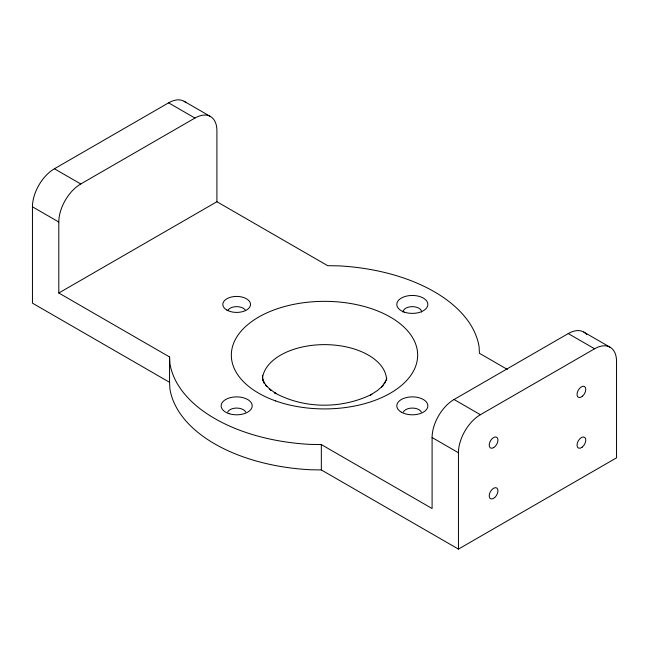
<?xml version="1.0" encoding="UTF-8"?>
<svg xmlns="http://www.w3.org/2000/svg" width="649" height="649" viewBox="0 0 649 649"><rect width="100%" height="100%" fill="white"/><g stroke="black" fill="none" stroke-linecap="round" stroke-linejoin="round"><path stroke-width="0.97" d="M386.772 378.31L384.167 383.851L385.571 381.774L381.409 387.137L383.105 385.53L377.377 390.593L370.344 395.079L371.885 394.251C341.747 409.186 303.829 408.992 274.3 392.629L275.939 393.505L269.367 388.792L270.966 390.309L265.895 385.214L266.796 386.544M58.799 293.007L216.904 201.734L216.904 130.733A31.055 17.929 -60 0 0 194.943 118.053L80.76 183.983A31.055 17.929 -60 0 0 58.799 222.015L58.799 293.007L169.559 356.958L169.916 363.57A155.273 89.643 0 0 0 309.889 444.378L321.336 444.581L432.096 508.532L432.096 437.531A31.055 17.929 -60 0 1 454.057 399.5L568.24 333.578L594.589 348.789A31.055 17.929 -60 0 1 616.55 361.469L616.55 457.821L458.445 549.103L321.336 469.941L309.889 469.73A155.273 89.643 0 0 1 169.916 388.921L169.559 382.31L32.45 303.148L32.45 206.804A31.055 17.929 -60 0 1 54.411 168.764L168.594 102.842A31.055 17.929 -60 0 1 186.012 102.704M458.445 549.103L458.445 452.751A31.055 17.929 -60 0 1 480.406 414.711L594.589 348.789M184.121 101.301L210.471 116.52M583.767 332.037L610.117 347.256M168.594 102.842L194.943 118.053M216.904 201.734L327.664 265.676L339.111 265.879A155.273 89.643 0 0 1 479.084 346.696L479.441 353.307L507.348 369.419M54.411 168.764L80.76 183.983M454.057 399.5L480.406 414.711M32.45 206.804L58.799 222.015M432.096 437.531L458.445 452.751M266.731 386.447L263.705 381.847L264.297 383.372M264.265 383.21L262.585 378.594L262.902 380.906L262.415 375.284M321.336 444.581L321.336 469.941M169.559 356.958L169.559 382.31M568.24 333.578A31.055 17.929 -60 0 1 586.761 334.616M227.669 310.636A9.313 5.379 0 0 1 236.666 306.644A9.313 5.379 0 0 1 245.663 310.636M227.669 412.058A9.313 5.379 0 0 1 236.666 408.067A9.313 5.379 0 0 1 245.663 412.058M403.337 412.058A9.313 5.379 0 0 1 412.334 408.067A9.313 5.379 0 0 1 421.331 412.058M403.021 312.023A9.313 5.379 0 0 1 412.334 306.644A9.313 5.379 0 0 1 421.647 312.023M262.488 378.521A62.109 35.857 0 0 1 326.293 344.643A62.109 35.857 0 0 1 386.609 380.582M494.716 497.556A6.214 3.586 -60 0 0 496.688 487.934A6.214 3.586 -60 0 0 489.338 494.457A6.214 3.586 -60 0 0 494.716 497.556M582.551 396.133A6.214 3.586 -60 0 0 584.522 386.512A6.214 3.586 -60 0 0 577.172 393.034A6.214 3.586 -60 0 0 582.551 396.133M582.137 447.193A6.214 3.586 -60 0 0 584.806 437.426A6.214 3.586 -60 0 0 577.302 443.202A6.214 3.586 -60 0 0 582.137 447.193M493.686 447.615A6.214 3.586 -60 0 0 497.329 437.799A6.214 3.586 -60 0 0 489.727 442.399A6.214 3.586 -60 0 0 493.686 447.615M226.874 310.068A13.84 7.991 0 0 0 250.035 306.49A13.84 7.991 0 0 0 233.08 296.698A13.84 7.991 0 0 0 226.874 310.068M401.358 412.18A15.527 8.964 0 0 0 427.334 408.164A15.527 8.964 0 0 0 408.318 397.18A15.527 8.964 0 0 0 401.358 412.18M228.902 413.608A15.527 8.964 0 0 0 252.193 405.844A15.527 8.964 0 0 0 228.902 398.08A15.527 8.964 0 0 0 228.902 413.608M404.57 312.185A15.527 8.964 0 0 0 427.861 304.422A15.527 8.964 0 0 0 404.57 296.658A15.527 8.964 0 0 0 404.57 312.185M275.614 400.92A93.164 53.786 0 0 0 417.623 356.682A93.164 53.786 0 0 0 280.263 307.796A93.164 53.786 0 0 0 275.614 400.92"/></g></svg>
